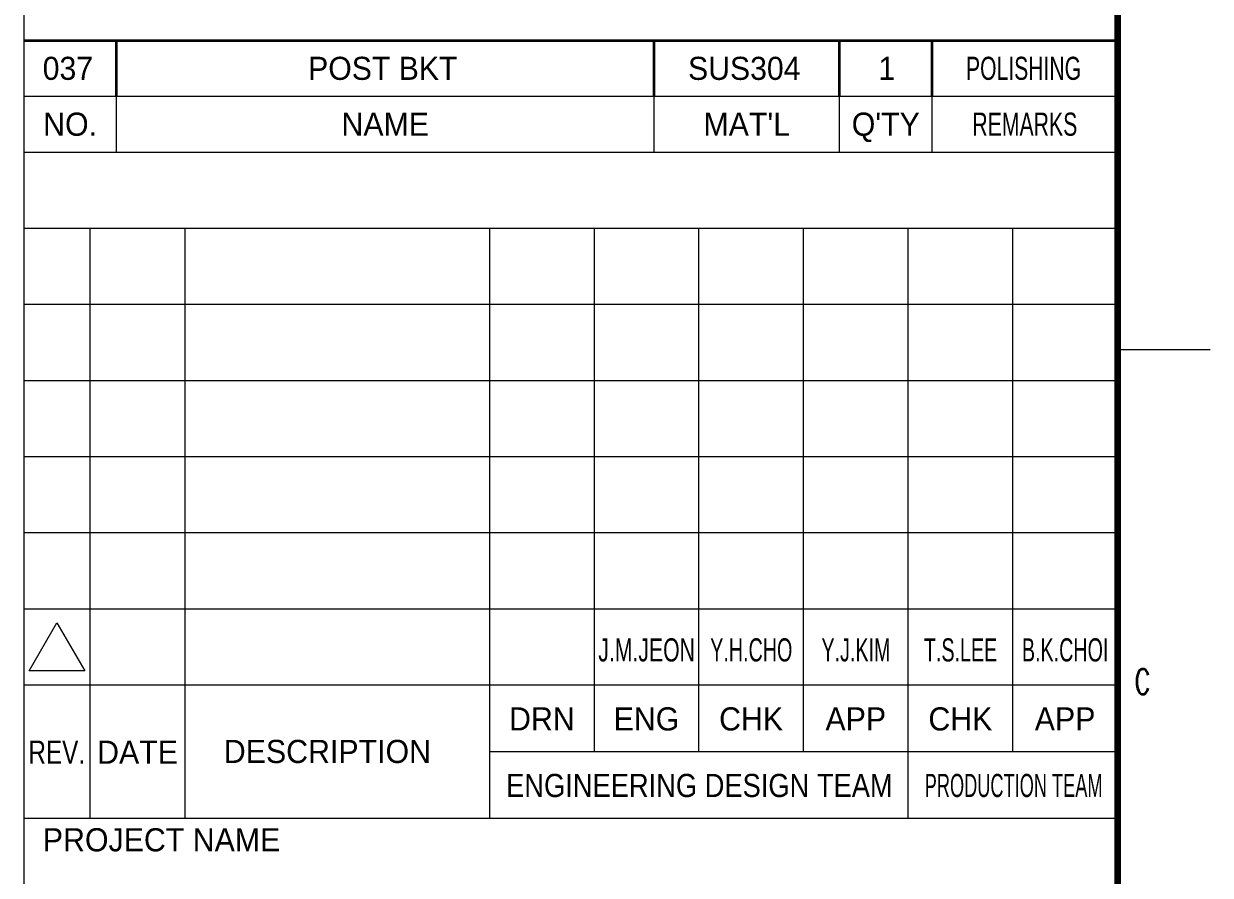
# Model space of a CAD drawing. Header units: millimetres. Extents: x 0 to 280, y 0 to 198.
# Drawn here: x 194.7 to 280, y 61.2 to 122.5 of the extents above; entities that cross this region are included whole.
import ezdxf
from ezdxf.enums import TextEntityAlignment as Align

# ---------------------------------------------------------------- set-up
doc = ezdxf.new("R2010")
doc.units = ezdxf.units.MM
doc.header["$LTSCALE"] = 0.666667
doc.layers.get('0').update_dxf_attribs({"color": 8, "lineweight": 9, "true_color": 0x808080})
doc.layers.add('1.외형선', color=7, linetype='Continuous', lineweight=35)
doc.layers.add('4.가는선', color=7, linetype='Continuous', lineweight=13)
doc.layers.add('S-DIM', color=8, linetype='Continuous', lineweight=9, true_color=0x808080)
doc.layers.add('글씨', color=4, linetype='Continuous', lineweight=9, true_color=0x00ffff)
doc.styles.add('HAS_문자작성(7)', font='Gulim.ttf', dxfattribs={"width": 0.7})
doc.styles.add('텍스트 스타일258', font='Gulim.ttf', dxfattribs={"width": 0.7})
doc.styles.add('텍스트 스타일484', font='Gulim.ttf')
doc.styles.add('텍스트 스타일493', font='ROMANS.shx', dxfattribs={"width": 0.7})
doc.styles.add('텍스트 스타일499', font='Gulim.ttf', dxfattribs={"width": 0.9})
doc.styles.add('텍스트 스타일503', font='Gulim.ttf', dxfattribs={"width": 0.8})
doc.styles.add('텍스트 스타일505', font='Gulim.ttf', dxfattribs={"width": 0.6})
doc.styles.add('텍스트 스타일507', font='Gulim.ttf')
doc.styles.add('텍스트 스타일510', font='Gulim.ttf')
doc.styles.add('텍스트 스타일512', font='Gulim.ttf')
doc.styles.add('텍스트 스타일514', font='Gulim.ttf', dxfattribs={"width": 0.7})
doc.styles.add('텍스트 스타일53', font='Gulim.ttf')
doc.styles.add('텍스트 스타일633', font='Gulim.ttf', dxfattribs={"width": 0.65})

# ---------------------------------------------------------------- blocks, each defined once
blk = doc.blocks.new('경계 HAS-A3 경계라인')
for p, q in [((292, 291.03), (292, 5.95)), ((420, 148.5), (410, 148.5))]:
    blk.add_line(p, q)
at = {"lineweight": 100}
blk.add_line((410, 291.03), (410, 5.95), dxfattribs=at)
at = {"style": '텍스트 스타일493', "width": 0.7}
blk.add_text('C', height=2.7, dxfattribs=at).set_placement((411.84, 111.37))
blk = doc.blocks.new('제목 블록 HAS-A3-PART-제목')
for p, q in [((582.84, 206.45), (464.84, 206.45)), ((474.84, 200.45), (474.84, 206.45)), ((532.84, 200.45), (532.84, 206.45)), ((552.84, 200.45), (552.84, 206.45)), ((562.84, 200.45), (562.84, 206.45)), ((464.84, 200.45), (582.84, 200.45)), ((464.84, 192.24), (582.84, 192.24)), ((472.01, 128.61), (472.01, 192.24)), ((482.27, 128.61), (482.27, 192.24)), ((515.11, 128.61), (515.11, 192.24)), ((526.4, 135.79), (526.4, 192.24)), ((537.68, 135.79), (537.68, 192.24)), ((548.97, 135.79), (548.97, 192.24)), ((560.26, 128.61), (560.26, 192.24)), ((571.55, 135.79), (571.55, 192.24)), ((464.84, 184.03), (582.84, 184.03)), ((464.84, 175.82), (582.84, 175.82)), ((464.84, 167.61), (582.84, 167.61)), ((464.84, 159.4), (582.84, 159.4)), ((464.84, 151.19), (582.84, 151.19)), ((464.84, 142.98), (582.84, 142.98)), ((515.11, 135.79), (582.84, 135.79)), ((464.84, 128.61), (582.84, 128.61))]:
    blk.add_line(p, q)
at = {"layer": '1.외형선', "color": 4, "true_color": 0x00ffff}
for p, q in [((582.84, 212.45), (464.84, 212.45)), ((474.84, 206.45), (474.84, 212.45)), ((532.84, 206.45), (532.84, 212.45)), ((552.84, 206.45), (552.84, 212.45)), ((562.84, 206.45), (562.84, 212.45))]:
    blk.add_line(p, q, dxfattribs=at)
at = {"style": '텍스트 스타일53'}
for s, p in [('NO.', (469.84, 203.45)), ('NO.', (469.84, 203.45)), ('NO.', (469.84, 203.45)), ('NAME', (503.84, 203.45)), ('NAME', (503.84, 203.45)), ('NAME', (503.84, 203.45)), ("MAT'L", (542.84, 203.45)), ("MAT'L", (542.84, 203.45)), ("MAT'L", (542.84, 203.45)), ("Q'TY", (557.84, 203.45)), ("Q'TY", (557.84, 203.45)), ("Q'TY", (557.84, 203.45)), ('DESCRIPTION', (497.6, 135.79))]:
    blk.add_text(s, height=2.5, dxfattribs=at).set_placement(p, align=Align.MIDDLE_CENTER)
at = {"style": '텍스트 스타일258', "width": 0.7}
blk.add_text('REMARKS', height=2.5, dxfattribs=at).set_placement((572.84, 203.45), align=Align.MIDDLE_CENTER)
blk.add_text('REMARKS', height=2.5, dxfattribs=at).set_placement((572.84, 203.45), align=Align.MIDDLE_CENTER)
blk.add_text('REMARKS', height=2.5, dxfattribs=at).set_placement((572.84, 203.45), align=Align.MIDDLE_CENTER)
at = {"style": '텍스트 스타일53'}
for s, p in [('DRN', (520.74, 138.05)), ('ENG', (532.02, 138.05)), ('CHK', (543.31, 138.05)), ('APP', (554.6, 138.05)), ('CHK', (565.89, 138.05)), ('APP', (577.18, 138.05)), ('DATE', (477.12, 134.46))]:
    blk.add_text(s, height=2.5, dxfattribs=at).set_placement(p, align=Align.CENTER)
at = {"style": '텍스트 스타일503', "width": 0.8}
blk.add_text('REV.', height=2.5, dxfattribs=at).set_placement((465.35, 134.46))
for s, style, width, p in [('ENGINEERING DESIGN TEAM', '텍스트 스타일499', 0.9, (537.73, 130.87)), ('PRODUCTION TEAM', '텍스트 스타일505', 0.6, (571.63, 130.87))]:
    blk.add_text(s, height=2.5, dxfattribs=dict(style=style, width=width)).set_placement(p, align=Align.CENTER)
at = {"style": '텍스트 스타일53'}
blk.add_text('PROJECT NAME', height=2.5, dxfattribs=at).set_placement((466.9, 125.01))
at = {"color": 3, "true_color": 0x00ff00, "style": '텍스트 스타일512'}
for tag, p in [('S01_PART_NO_001', (466.88, 208.23)), ('S02_DESCRIPTION_001', (495.52, 208.23)), ('재질_001', (536.5, 208.23)), ('S16_QUANTITY_001', (557.04, 208.23))]:
    blk.add_attdef(tag, p, '', height=2.49, dxfattribs=at)
at = {"color": 3, "true_color": 0x00ff00, "style": '텍스트 스타일514', "width": 0.7}
blk.add_attdef('S05_REMARK_001', (566.49, 208.23), '', height=2.49, dxfattribs=at)
at = {"layer": '글씨', "color": 3, "true_color": 0x00ff00}
for tag, p, height, style in [('S07_PROJECT_NAME_001', (502.14, 114.53), 4.2, '텍스트 스타일507'), ('S08_DRAWING_TITLE-01_001', (478.37, 65.15), 4.98, '텍스트 스타일510'), ('S08_DRAWING_TITLE-01_002', (517.27, 56.63), 4.98, '텍스트 스타일510'), ('S09_DRAWING_TITLE-02_001', (501.79, 49.07), 4.98, '텍스트 스타일510'), ('S03_DWG_NO_001', (507.38, 39.64), 3.5, '텍스트 스타일484'), ('S06_REV_001', (575.35, 37.84), 2.49, '텍스트 스타일512')]:
    blk.add_attdef(tag, p, '', height=height, dxfattribs=dict(at, style=style))
blk = doc.blocks.new('REV 변경')
at = {"layer": 'S-DIM'}
for p, q in [((-117.42, 1.51), (-114.42, 6.7)), ((-114.42, 6.7), (-111.42, 1.51)), ((-111.42, 1.51), (-117.42, 1.51))]:
    blk.add_line(p, q, dxfattribs=at)
at = {"layer": '4.가는선', "color": 3, "true_color": 0x00ff00, "char_height": 2.5, "attachment_point": 5, "line_spacing_factor": 0.428762, "style": 'HAS_문자작성(7)'}
for s, insert, width in [('\\fGulim|b0|i0;{\\H2.5000;J.M.JEON}', (-50.8, 3.75), 13.2742), ('\\fGulim|b0|i0;\\W0.65;Y.H.CHO', (-39.51, 3.75), 11.432), ('\\fGulim|b0|i0;\\W0.65;Y.J.KIM', (-28.22, 3.75), 11.29), ('\\fGulim|b0|i0;\\W0.65;T.S.LEE', (-16.93, 3.75), 11.29), ('\\fGulim|b0|i0;\\W0.65;{\\H2.5000;B.K.CHOI}', (-5.65, 3.75), 12.0379)]:
    blk.add_mtext(s, dxfattribs=dict(at, insert=insert, width=width))
at = {"layer": '4.가는선', "color": 3, "true_color": 0x00ff00}
for tag, style, p in [('YYYY', '텍스트 스타일633', (-105.71, 6.16)), ('설계자', '텍스트 스타일633', (-62.09, 4.1)), ('REV_NO.', '텍스트 스타일53', (-114.42, 3.24)), ('MM.DD', '텍스트 스타일633', (-105.71, 2.05))]:
    blk.add_attdef(tag, text='', height=2.5, dxfattribs=dict(at, style=style)).set_placement(p, align=Align.MIDDLE_CENTER)
at = {"layer": '4.가는선', "color": 3, "true_color": 0x00ff00, "style": '텍스트 스타일633'}
blk.add_attdef('For_Approval', text='', height=2.5, dxfattribs=at).set_placement((-99.58, 4.1), align=Align.MIDDLE_LEFT)

msp = doc.modelspace()

# ---------------------------------------------------------------- block references
at = {"xscale": 0.6666666666666666, "yscale": 0.6666666666666666, "zscale": 0.6666666666666666}
for name, p in [('경계 HAS-A3 경계라인', (0, 0)), ('REV 변경', (273.33, 74.916))]:
    msp.add_blockref(name, p, dxfattribs=at)
ref = msp.add_blockref('제목 블록 HAS-A3-PART-제목', (-115.229, -20.402), dxfattribs=dict(xscale=0.6666666666666666, yscale=0.6666666666666666, zscale=0.6666666666666666))
ref.add_attrib('S01_PART_NO_001', '037', (196.027, 118.419), dxfattribs={"color": 3, "true_color": 0x00ff00, "height": 1.66, "style": '텍스트 스타일512'})
ref.add_attrib('S02_DESCRIPTION_001', 'POST BKT', (215.117, 118.418), dxfattribs={"color": 3, "true_color": 0x00ff00, "height": 1.66, "style": '텍스트 스타일512'})
ref.add_attrib('재질_001', 'SUS304', (242.441, 118.417), dxfattribs={"color": 3, "true_color": 0x00ff00, "height": 1.66, "style": '텍스트 스타일512'})
ref.add_attrib('S16_QUANTITY_001', '1', (256.129, 118.418), dxfattribs={"color": 3, "true_color": 0x00ff00, "height": 1.66, "style": '텍스트 스타일512'})
ref.add_attrib('S05_REMARK_001', 'POLISHING', (262.432, 118.42), dxfattribs={"color": 3, "true_color": 0x00ff00, "height": 1.66, "style": '텍스트 스타일514', "width": 0.7})

doc.saveas('drawing.dxf')
